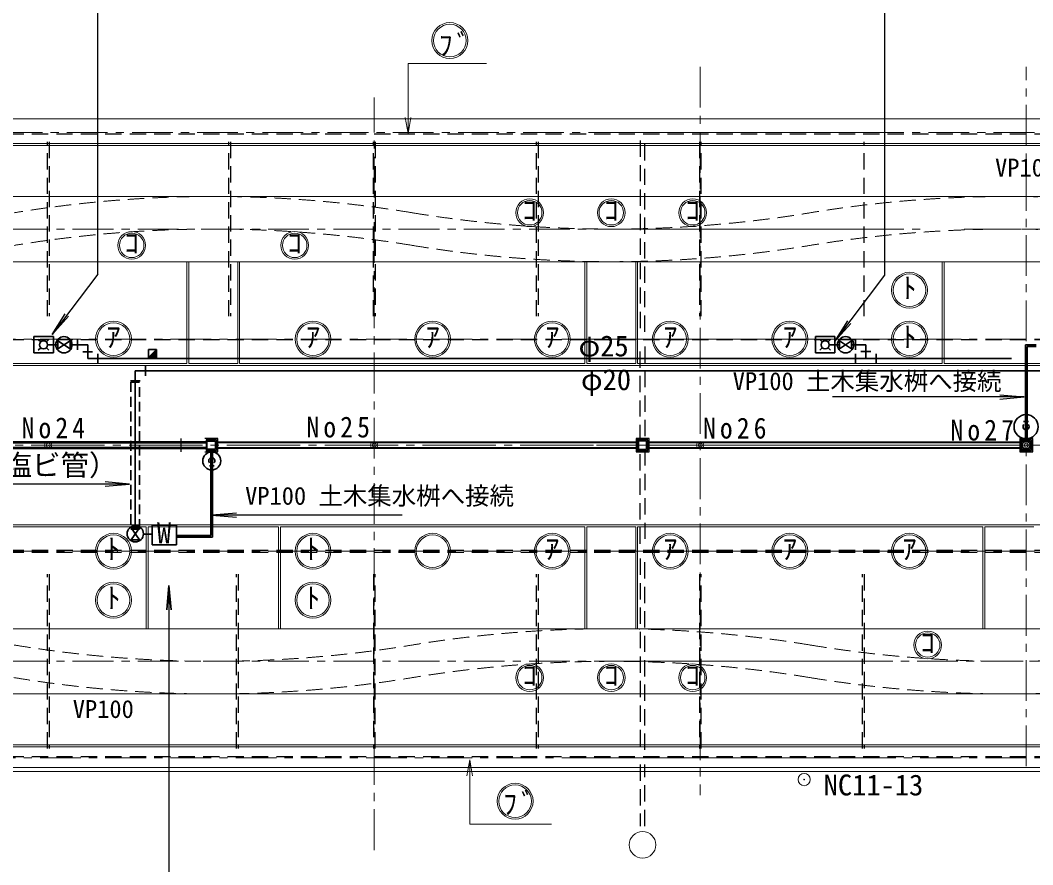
# Model space of a CAD drawing. Units: millimetres, scale not verified. Extents: x -299367 to 200937, y -138219 to 140514.
# Drawn here: x -96381 to -34263, y -2357 to 49415 of the extents above; entities that cross this region are included whole.
import ezdxf
from ezdxf.enums import TextEntityAlignment as Align

# ---------------------------------------------------------------- set-up
doc = ezdxf.new("R2010")
doc.units = ezdxf.units.MM
doc.header["$LTSCALE"] = 500
doc.header["$PDMODE"] = 32
doc.header["$PDSIZE"] = 250
for name, pattern in [('CHAIN1', [8, 5, -1, 1, -1]), ('CHAIN2', [12, 9, -1, 1, -1]), ('DASHED1', [1.8, 1.2, -0.6]), ('DASHED2', [3, 2, -1])]:
    doc.linetypes.add(name, pattern=pattern)
for name, color, linetype, lineweight in [('1-1_機器配置', 4, 'Continuous', 9), ('1-8_配管', 4, 'Continuous', 9), ('3-0', 7, 'Continuous', 9)]:
    doc.layers.add(name, color=color, linetype=linetype, lineweight=lineweight)
doc.layers.add('1-2_指示項目', color=7, linetype='Continuous')
doc.layers.add('6-4', color=7, linetype='Continuous')
doc.styles.add('ＭＳ ゴシック', font='')
doc.styles.get('ＭＳ ゴシック').set_extended_font_data('MS Gothic')

msp = doc.modelspace()

# ---------------------------------------------------------------- linework, layer by layer
at = {"layer": '1-1_機器配置'}
msp.add_line((-121046, 4863.9), (15336.1, 4863.9), dxfattribs=at)
at = {"layer": '1-8_配管'}
for p, q in [((66425.8, 43364), (-121166.1, 43363.6)), ((-121046.1, 41863.9), (15336.1, 41863.9)), ((-121166, 3363.7), (66425.9, 3364.8))]:
    msp.add_line(p, q, dxfattribs=at)
at = {"layer": '1-8_配管', "linetype": 'CHAIN2'}
msp.add_line((-161702.4, 23363.7), (86280.8, 23364), dxfattribs=at)
at = {"layer": '3-0', "color": 2, "lineweight": 25}
for p, q in [((-43352.3, 73542.1), (-43352.3, 33783.5)), ((-91622.6, 33851.5), (-94424.4, 30153.6)), ((-43352.3, 33783.5), (-46429.3, 29722.4)), ((-94424.4, 30153.6), (-93626.2, 31423.6)), ((-93417.8, 31265.7), (-94424.4, 30153.6)), ((-34790.8, 26325), (-46557.4, 26325)), ((-36285.1, 26455.7), (-34790.8, 26325)), ((-36285.1, 26194.2), (-34790.8, 26325)), ((-89686.1, 20977.7), (-91180.4, 21108.5)), ((-83123.9, 19203.9), (-84618.2, 19073.2))]:
    msp.add_line(p, q, dxfattribs=at)
at = {"layer": '3-0'}
for p, q in [((-72588.6, 46758.8), (-72588.6, 42468.1)), ((-67784.5, 46758.8), (-72588.6, 46758.8)), ((-121166, 43363.6), (-44663.8, 43363.7)), ((-72465.6, 43363.7), (-62225.6, 43363.7)), ((-44663.8, 43363.7), (25267.3, 43363.9)), ((-61035.1, 42528.8), (-44663.8, 42528.8)), ((-44663.8, 41863.9), (-121046, 41863.9)), ((-121046, 41743.9), (-44663.8, 41743.9)), ((-62225.6, 41863.9), (-70365.6, 41863.9)), ((656.3, 41863.9), (-44663.8, 41863.9)), ((-44663.8, 41743.9), (656.3, 41743.9)), ((-121166, 38613.7), (-44663.8, 38613.8)), ((-70365.6, 38613.8), (-62225.6, 38613.8)), ((-44663.8, 38613.8), (25336.2, 38613.9)), ((-44663.8, 36613.9), (-61035.1, 36613.9)), ((-44663.8, 34613.8), (-121166, 34613.7)), ((-86160.5, 34613.8), (-86160.5, 28364)), ((-86040.5, 28364), (-86040.5, 34613.8)), ((-83040.5, 34613.8), (-83040.5, 28364)), ((-82920.5, 28364), (-82920.5, 34613.8)), ((-62225.6, 34613.8), (-70365.6, 34613.8)), ((-61743.4, 34613.8), (-61743.4, 28364)), ((-61623.4, 28364), (-61623.4, 34613.8)), ((-58623.4, 34613.8), (-58623.4, 28364)), ((-58503.4, 28364), (-58503.4, 34613.8)), ((25336.2, 34613.9), (-44663.8, 34613.8)), ((-39826.4, 34613.9), (-39826.4, 28364)), ((-39706.4, 28364), (-39706.4, 34613.9)), ((-61743.4, 31364), (-61743.4, 28364)), ((-58503.4, 28364), (-58503.4, 31364)), ((-44663.8, 29863.9), (-61035.1, 29863.9)), ((-124702.2, 28243.9), (-44663.8, 28243.9)), ((-86160.5, 28363.9), (-121045.9, 28363.9)), ((-83040.5, 28363.9), (-86040.5, 28363.9)), ((-61743.4, 28363.9), (-82920.5, 28363.9)), ((-70365.6, 28363.9), (-62225.6, 28363.9)), ((-61623.4, 28364), (-58623.4, 28364)), ((-58623.4, 28363.9), (-61623.4, 28363.9)), ((-39826.4, 28363.9), (-58503.4, 28363.9)), ((-44663.8, 28243.9), (25336.2, 28243.9)), ((-31706.4, 28363.9), (-39706.4, 28363.9)), ((-61035.1, 23363.9), (-44663.8, 23363.9)), ((-44663.8, 18483.9), (-124702.3, 18483.9)), ((-121045.9, 18363.9), (-88660.5, 18363.9)), ((-88660.5, 18364), (-88660.5, 12113.9)), ((-88540.5, 12113.9), (-88540.5, 18364)), ((-88540.5, 18363.9), (-80540.5, 18363.9)), ((-80540.5, 18364), (-80540.5, 12113.9)), ((-80420.5, 12113.9), (-80420.5, 18364)), ((-80420.5, 18363.9), (-61743.4, 18363.9)), ((-62225.6, 18363.9), (-70365.6, 18363.9)), ((-61743.4, 18364), (-61743.4, 12113.9)), ((-61623.4, 12113.9), (-61623.4, 18364)), ((-61623.4, 18363.9), (-58623.4, 18363.9)), ((-58623.4, 18364), (-58623.4, 12113.9)), ((-58503.4, 12113.9), (-58503.4, 18364)), ((-58503.4, 18363.9), (-44663.8, 18363.9)), ((25336.2, 18483.9), (-44663.8, 18483.9)), ((-44663.8, 18363.9), (-37326.4, 18363.9)), ((-37326.4, 18364), (-37326.4, 12114)), ((-37206.4, 12114), (-37206.4, 18364)), ((-37206.4, 18363.9), (-34206.4, 18363.9)), ((-61035.1, 16863.9), (-44663.8, 16863.9)), ((-44663.8, 12113.9), (-121165.9, 12113.9)), ((-62225.6, 12113.9), (-70365.6, 12113.9)), ((-44663.8, 12113.9), (25336.2, 12113.9)), ((-44663.8, 10113.9), (-61035.1, 10113.9)), ((-44663.8, 8113.9), (-121165.9, 8113.9)), ((-62225.6, 8113.9), (-70365.6, 8113.9)), ((25336.2, 8113.9), (-44663.8, 8113.9)), ((-44663.8, 4983.9), (-121045.9, 4983.9)), ((4141.8, 4983.9), (-44663.8, 4983.9)), ((-121165.9, 4863.9), (-44663.8, 4863.9)), ((-70365.6, 4863.9), (-62225.6, 4863.9)), ((-44663.8, 4863.9), (4141.8, 4863.9)), ((-68799.3, 123.1), (-68799.3, 4072.2)), ((-44663.8, 4199), (-61035.1, 4199)), ((-44663.8, 3364.1), (-121165.9, 3363.7)), ((-44663.8, 3604.2), (-121045.9, 3603.7)), ((-62225.6, 3364.2), (-72465.6, 3364.2)), ((4261.8, 3604.4), (-44663.8, 3604.2)), ((66425.9, 3364.8), (-44663.8, 3364.2)), ((-68799.3, 123.1), (-63779.5, 123.1))]:
    msp.add_line(p, q, dxfattribs=at)
at = {"layer": '3-0', "linetype": 'CHAIN1'}
for p, q in [((-54663.7, 46561.2), (-54663.7, 1901.5)), ((-34663.9, 29736.9), (-34663.9, 46561.2)), ((-74663.7, -1457), (-74663.7, 44672.9)), ((-121521.8, 42528.7), (-44663.8, 42528.8)), ((-44663.8, 42528.8), (25336.2, 42528.9)), ((-121166, 36613.9), (-44663.8, 36613.9)), ((-44663.8, 36613.9), (-40850.4, 36613.9)), ((-38477, 36613.9), (25336.2, 36613.9)), ((-44663.8, 29863.9), (-121166, 29863.9)), ((25336.2, 29863.9), (-44663.8, 29863.9)), ((-34663.8, 3685.9), (-34663.9, 23518.2)), ((-121165.9, 16863.9), (-44663.8, 16863.9)), ((-44663.8, 16863.9), (25336.2, 16863.9)), ((-121165.9, 10113.9), (-44663.8, 10113.9)), ((-30850.4, 10113.9), (-44663.8, 10113.9)), ((-44663.8, 4199), (-121573, 4198.8)), ((25336.2, 4199.2), (-44663.8, 4199))]:
    msp.add_line(p, q, dxfattribs=at)
at = {"layer": '3-0', "color": 134, "linetype": 'DASHED2', "lineweight": 25}
for p, q in [((-121166, 42443.8), (25336.3, 42444)), ((-94713.7, 31264), (-94713.7, 41964)), ((-94613.7, 41964), (-94613.7, 31264)), ((-83586.8, 31264), (-83586.9, 41964)), ((-83486.9, 41964), (-83486.9, 31264)), ((-74713.7, 31264), (-74713.7, 41964)), ((-74613.7, 41964), (-74613.7, 31264)), ((-64713.7, 31264), (-64713.7, 41964)), ((-64613.7, 41964), (-64613.7, 31264)), ((-58352.3, 42041.4), (-58352.3, 30316.6)), ((-58052.3, 30316.6), (-58052.3, 42041.4)), ((-54713.7, 41964), (-54713.7, 31264)), ((-54613.7, 31264), (-54613.7, 41964)), ((-44613.7, 31264), (-44613.7, 41964)), ((25336.3, 29814), (-121166, 29814)), ((-58352.3, 23614), (-58352.3, 29411.5)), ((-58052.3, 29411.5), (-58052.3, 23614)), ((-84913.5, 23614), (-84414.1, 23614)), ((-84913.5, 23114), (-84913.5, 23614)), ((-84414.1, 23614), (-84414.1, 23114)), ((-58452.2, 23614), (-58452.2, 23114)), ((-57952.8, 23614), (-58452.2, 23614)), ((-57952.8, 23114), (-57952.8, 23614)), ((-34913.5, 23614), (-34414.1, 23614)), ((-34913.5, 23114), (-34913.5, 23614)), ((-34414.1, 23614), (-34414.1, 23114)), ((-84913.5, 23563.9), (-85064.2, 23563.9)), ((-85064.2, 23513.9), (-84913.5, 23513.9)), ((-84913.5, 23213.9), (-85064.2, 23213.9)), ((-85064.2, 23163.9), (-84913.5, 23163.9)), ((-84414.1, 23114), (-84913.5, 23114)), ((-84414.1, 23563.9), (-84263.5, 23563.9)), ((-84263.5, 23513.9), (-84414.1, 23513.9)), ((-84414.1, 23213.9), (-84263.5, 23213.9)), ((-84263.5, 23163.9), (-84414.1, 23163.9)), ((-58452.2, 23114), (-57952.8, 23114)), ((-58352.3, 17316.6), (-58352.3, 23114)), ((-58052.3, 23114), (-58052.3, 17316.6)), ((-35064.2, 23563.9), (-34913.5, 23563.9)), ((-34913.5, 23513.9), (-35064.2, 23513.9)), ((-35064.2, 23213.9), (-34913.5, 23213.9)), ((-34913.5, 23163.9), (-35064.2, 23163.9)), ((-34414.1, 23114), (-34913.5, 23114)), ((-34414.1, 23563.9), (-34263.5, 23563.9)), ((-34263.5, 23513.9), (-34414.1, 23513.9)), ((-34414.1, 23213.9), (-34263.5, 23213.9)), ((-34263.5, 23163.9), (-34414.1, 23163.9)), ((25336.3, 16914), (-121165.9, 16914)), ((-121165.9, 16814), (25336.3, 16814)), ((-58352.3, 16411.5), (-58352.3, 4686.6)), ((-58052.3, 4686.6), (-58052.3, 16411.5)), ((-94713.7, 4764), (-94713.7, 15464)), ((-94613.7, 15464), (-94613.7, 4764)), ((-83121, 4764), (-83121, 15464)), ((-83021, 15464), (-83021, 4764)), ((-74713.7, 15464), (-74713.7, 4764)), ((-74613.7, 4764), (-74613.7, 15464)), ((-64713.7, 4764), (-64713.7, 15464)), ((-64613.7, 15464), (-64613.7, 4764)), ((-54713.7, 15464), (-54713.7, 4764)), ((-54613.7, 4764), (-54613.7, 15464)), ((-44713.7, 4764), (-44713.7, 15464)), ((-44613.7, 15464), (-44613.7, 4764)), ((-121166, 4284.2), (25336.3, 4284)), ((-58352.3, 3781.5), (-58352.3, 14.4)), ((-58052.3, 14.4), (-58052.3, 3781.5))]:
    msp.add_line(p, q, dxfattribs=at)
at = {"layer": '3-0', "color": 6, "lineweight": 35}
for p, q in [((-95548, 30017.5), (-95548, 29017.6)), ((-94349, 30017.5), (-95548, 30017.5)), ((-95127.5, 29694.3), (-95275.8, 29842.5)), ((-94774, 29694.3), (-94625.8, 29842.5)), ((-94349, 29017.6), (-94349, 30017.5)), ((-92864.4, 29217.5), (-92864.4, 29817.5)), ((-47596.8, 30017.5), (-47596.8, 29017.6)), ((-46397.7, 30017.5), (-47596.8, 30017.5)), ((-47324.5, 29842.5), (-47176.3, 29694.3)), ((-46822.7, 29694.3), (-46674.5, 29842.5)), ((-46397.7, 29017.6), (-46397.7, 30017.5)), ((-45128.2, 29217.5), (-45128.2, 29817.5)), ((-95275.8, 29192.6), (-95127.5, 29340.8)), ((-94625.8, 29192.6), (-94774, 29340.8)), ((-94075.8, 29517.5), (-94700.7, 29517.5)), ((-93325.8, 29267.5), (-94075.8, 29767.5)), ((-94075.8, 29267.5), (-93325.8, 29767.5)), ((-94075.8, 29767.5), (-94075.8, 29267.5)), ((-93325.8, 29767.5), (-93325.8, 29267.5)), ((-92239.4, 29517.5), (-93325.8, 29517.5)), ((-92239.4, 28670.1), (-92239.4, 29517.5)), ((-88512.9, 28731.5), (-88012.8, 29231.5)), ((-88512.9, 28731.5), (-88512.9, 29231.5)), ((-88512.9, 29231.5), (-88012.8, 29231.5)), ((-88012.8, 29231.5), (-88012.8, 28731.5)), ((-47176.3, 29340.8), (-47324.5, 29192.6)), ((-46674.5, 29192.6), (-46822.7, 29340.8)), ((-46124.5, 29517.5), (-46749.5, 29517.5)), ((-45374.5, 29267.5), (-46124.5, 29767.5)), ((-46124.5, 29267.5), (-45374.5, 29767.5)), ((-46124.5, 29767.5), (-46124.5, 29267.5)), ((-45374.5, 29767.5), (-45374.5, 29267.5)), ((-44503.2, 29517.5), (-45374.5, 29517.5)), ((-44503.2, 29517.5), (-44503.2, 28670.2)), ((-34713.9, 23764), (-34713.9, 29522.1)), ((-34047.8, 29522.1), (-34713.9, 29522.1)), ((-34047.8, 29422.1), (-34613.9, 29422.1)), ((-34613.9, 23764), (-34613.9, 29422.1)), ((-95548, 29017.6), (-94349, 29017.6)), ((-92539.3, 29093.8), (-91939.4, 29093.8)), ((-86225.7, 28670.1), (-92239.4, 28670.1)), ((-91614.3, 28970.2), (-91614.3, 28370.2)), ((-88012.8, 28731.5), (-88512.9, 28731.5)), ((-88012.8, 29160.8), (-88442.1, 28731.5)), ((-88371.4, 28731.5), (-88012.8, 29090.1)), ((-88012.8, 29019.4), (-88300.7, 28731.5)), ((-88230, 28731.5), (-88012.8, 28948.7)), ((-88012.8, 28877.9), (-88159.3, 28731.5)), ((-88088.6, 28731.5), (-88012.8, 28807.2)), ((-88012.8, 28736.5), (-88017.9, 28731.5)), ((-86225.7, 28670.1), (-35575.8, 28670.2)), ((-47596.8, 29017.6), (-46397.7, 29017.6)), ((-45128.2, 28370.2), (-45128.2, 28970.2)), ((-44203.2, 29103.3), (-44803.2, 29103.3)), ((-43878.2, 28370.2), (-43878.2, 28970.2)), ((-88699.8, 28225.3), (-88699.8, 27625.3)), ((-89324.9, 27925.3), (13712, 27925.5)), ((-89324.9, 27925.3), (-89324.9, 18307.6)), ((-89024.9, 27300.3), (-89624.9, 27300.3)), ((-34522.8, 24809.4), (-34822.8, 24809.4)), ((-34672.8, 24315.8), (-34672.8, 24309.4)), ((-84688.5, 22953.9), (-84688.5, 17824)), ((-84588.5, 22953.9), (-84588.5, 17724)), ((-84479.5, 22094.1), (-84779.5, 22094.1)), ((-89074.8, 18307.6), (-89574.8, 17557.6)), ((-89574.8, 18307.6), (-89074.8, 18307.6)), ((-89074.8, 17557.6), (-89574.8, 18307.6)), ((-86797.5, 18456.4), (-86797.5, 17255.3)), ((-89574.8, 17557.6), (-89074.8, 17557.6)), ((-88819.3, 17913.7), (-88297.5, 17913.7)), ((-86797.5, 17824), (-84688.5, 17824)), ((-86797.5, 17724), (-84588.5, 17724)), ((-88297.5, 17255.3), (-86797.5, 17255.3)), ((-87258.6, 14760.5), (-87389.3, 13266.2)), ((-87127.9, 13266.2), (-87258.6, 14760.5))]:
    msp.add_line(p, q, dxfattribs=at)
at = {"layer": '3-0', "color": 6, "linetype": 'DASHED1', "lineweight": 35}
for p, q in [((-89587, 27225.7), (-89587, 18225.8)), ((-89062.7, 27225.7), (-89587, 27225.7)), ((-89062.7, 18225.8), (-89062.7, 27225.7)), ((-89587, 18225.8), (-89062.7, 18225.8))]:
    msp.add_line(p, q, dxfattribs=at)
at = {"layer": '3-0', "color": 134, "lineweight": 25}
for p, q in [((-86533.4, 23764), (-86533.4, 22964)), ((-84263.5, 23764), (-85064.2, 23764)), ((-84984.9, 23684), (-84984.9, 23044)), ((-84344.3, 23684), (-84984.9, 23684)), ((-84978.5, 23679), (-84978.5, 23049)), ((-84349.1, 23679), (-84978.5, 23679)), ((-84349.1, 23049), (-84349.1, 23679)), ((-84344.3, 23044), (-84344.3, 23684)), ((-84263.5, 22964), (-84263.5, 23764)), ((-58602.8, 23764), (-58602.8, 22964)), ((-57802.1, 23764), (-58602.8, 23764)), ((-58523.5, 23684), (-58523.5, 23044)), ((-57883, 23684), (-58523.5, 23684)), ((-58517.2, 23679), (-58517.2, 23049)), ((-57887.7, 23679), (-58517.2, 23679)), ((-57887.7, 23049), (-57887.7, 23679)), ((-57883, 23044), (-57883, 23684)), ((-57802.1, 22964), (-57802.1, 23764)), ((-35064.2, 23764), (-35064.2, 22964)), ((-34263.5, 23764), (-35064.2, 23764)), ((-34984.9, 23684), (-34984.9, 23044)), ((-34344.3, 23684), (-34984.9, 23684)), ((-34978.5, 23679), (-34978.5, 23049)), ((-34349.1, 23679), (-34978.5, 23679)), ((-34349.1, 23049), (-34349.1, 23679)), ((-34344.3, 23044), (-34344.3, 23684)), ((-34263.5, 22964), (-34263.5, 23764)), ((-85064, 23563.9), (-120365.3, 23563.9)), ((-120365.3, 23513.8), (-85064, 23513.9)), ((-85064, 23213.9), (-120365.3, 23213.9)), ((-120365.3, 23163.8), (-85064, 23163.9)), ((-84984.9, 23044), (-84344.3, 23044)), ((-84978.5, 23049), (-84349.1, 23049)), ((-84263.4, 23563.9), (-58602.7, 23563.9)), ((-58602.7, 23513.9), (-84263.4, 23513.9)), ((-84263.4, 23213.9), (-58602.7, 23213.9)), ((-58602.7, 23163.9), (-84263.4, 23163.9)), ((-58523.5, 23044), (-57883, 23044)), ((-58517.2, 23049), (-57887.7, 23049)), ((-57802, 23563.9), (-35064, 23563.9)), ((-35064, 23513.9), (-57802, 23513.9)), ((-57802, 23213.9), (-35064, 23213.9)), ((-35064, 23163.9), (-57802, 23163.9)), ((-34984.9, 23044), (-34344.3, 23044)), ((-34978.5, 23049), (-34349.1, 23049)), ((-85064.2, 22964), (-84263.5, 22964)), ((-58602.8, 22964), (-57802.1, 22964)), ((-35064.2, 22964), (-34263.5, 22964))]:
    msp.add_line(p, q, dxfattribs=at)
at = {"layer": '3-0', "linetype": 'CHAIN2'}
msp.add_line((-44663.8, 23363.9), (87711.7, 23364), dxfattribs=at)
at = {"layer": '3-0', "color": 2, "lineweight": 25}
for points in [[(-91622.6, 33851.5), (-91622.6, 75854.7), (-52314.2, 75854.7)], [(-45631.1, 30992.4), (-46429.3, 29722.4), (-45422.7, 30834.5)], [(-91180.4, 20847), (-89686.1, 20977.7), (-113612.2, 20977.7)], [(-72957.1, 19073.2), (-84618.2, 19073.2), (-83123.9, 18942.5)], [(-87258.6, 14760.5), (-87258.6, -23779.5), (-73080.3, -23779.5)]]:
    msp.add_lwpolyline(points, dxfattribs=at)
at = {"layer": '3-0'}
for points in [[(-72415, 43452.9), (-72588.6, 42468.1), (-72762.3, 43452.9)], [(-68625.7, 3087.4), (-68799.3, 4072.2), (-68972.9, 3087.4)]]:
    msp.add_lwpolyline(points, dxfattribs=at)
at = {"layer": '3-0', "color": 6, "lineweight": 35}
msp.add_lwpolyline([(-88297.5, 17255.3), (-88297.5, 18456.4), (-86797.5, 18456.4)], dxfattribs=at)
at = {"layer": '3-0'}
for centre, radius in [((-70026.4, 48171.4), 1100), ((-70026.4, 48171.4), 1000), ((-65123.3, 37613.8), 850), ((-65123.3, 37613.8), 750), ((-60123.3, 37613.8), 850), ((-60123.3, 37613.8), 750), ((-55123.3, 37613.8), 850), ((-55123.3, 37613.8), 750), ((-89540.4, 35613.8), 850), ((-89540.4, 35613.8), 750), ((-79540.4, 35613.8), 850), ((-79540.4, 35613.8), 750), ((-41826.3, 32864), 1100), ((-41826.3, 32864), 1000), ((-90660.5, 29863.9), 1100), ((-90660.5, 29863.9), 1000), ((-78420.5, 29863.9), 1100), ((-78420.5, 29863.9), 1000), ((-71082, 29863.9), 1100), ((-71082, 29863.9), 1000), ((-63743.4, 29863.9), 1100), ((-63743.4, 29863.9), 1000), ((-56503.4, 29863.9), 1100), ((-56503.4, 29863.9), 1000), ((-49164.8, 29863.9), 1100), ((-49164.8, 29863.9), 1000), ((-41826.3, 29863.9), 1100), ((-41826.3, 29863.9), 1000), ((-94663.7, 23363.8), 225), ((-94663.7, 23363.8), 9), ((-74663.7, 23363.8), 225), ((-74663.7, 23363.8), 9), ((-54663.7, 23363.9), 225), ((-54663.7, 23363.9), 9), ((-90660.5, 16863.7), 1100), ((-90660.5, 16863.7), 1000), ((-78420.5, 16863.7), 1100), ((-78420.5, 16863.7), 1000), ((-71082, 16863.7), 1100), ((-71082, 16863.7), 1000), ((-63743.4, 16863.7), 1100), ((-63743.4, 16863.7), 1000), ((-56503.4, 16863.7), 1100), ((-56503.4, 16863.7), 1000), ((-49164.8, 16863.7), 1100), ((-49164.8, 16863.7), 1000), ((-41826.3, 16863.7), 1100), ((-41826.3, 16863.7), 1000), ((-90660.5, 13863.8), 1100), ((-78420.5, 13863.8), 1100), ((-90660.5, 13863.8), 1000), ((-78420.5, 13863.8), 1000), ((-40706.4, 11114), 850), ((-40706.4, 11114), 750), ((-65123.3, 9114), 850), ((-60123.3, 9114), 850), ((-55123.3, 9114), 850), ((-65123.3, 9114), 750), ((-60123.3, 9114), 750), ((-55123.3, 9114), 750), ((-48287.1, 2864.4), 375), ((-66021.4, 1535.7), 1100), ((-66021.4, 1535.7), 1000), ((-48287.1, 2864.4), 15), ((-58202.4, -1135.7), 818.6)]:
    msp.add_circle(centre, radius, dxfattribs=at)
at = {"layer": '3-0', "color": 6, "lineweight": 35}
for centre, radius in [((-93700.8, 29517.5), 500), ((-45749.5, 29517.5), 500), ((-94950.8, 29517.5), 250), ((-46999.5, 29517.5), 250), ((-34672.8, 24496.9), 740), ((-84629.5, 22400.8), 554.8), ((-89324.9, 17932.6), 500)]:
    msp.add_circle(centre, radius, dxfattribs=at)
at = {"layer": '3-0', "color": 134, "lineweight": 25}
for centre, radius in [((-34663.9, 23364), 225), ((-34663.8, 23363.9), 225), ((-34663.9, 23364), 9), ((-34663.8, 23363.9), 9)]:
    msp.add_circle(centre, radius, dxfattribs=at)
at = {"layer": '3-0', "linetype": 'DASHED2'}
for centre, start, end in [((-84540.5, -36385.9), 80.6317, 99.36836), ((-35706.4, -36385.8), 80.6317, 99.36836), ((-60123.5, 111613.6), 260.63171, 279.36832), ((-84540.5, -38385.9), 80.6317, 99.36836), ((-35706.4, -38385.8), 80.6317, 99.36836), ((-60123.5, 109613.6), 260.63171, 279.36832), ((-60123.3, -62885.8), 80.63179, 99.36841), ((-84540.6, 85113.6), 260.63177, 279.36839), ((-35706.5, 85113.6), 260.63177, 279.36839), ((-60123.3, -64885.8), 80.63179, 99.36841), ((-84540.6, 83113.6), 260.61133, 279.36839), ((-35706.5, 83113.6), 260.63177, 279.36839)]:
    msp.add_arc(centre, 75000, start, end, dxfattribs=at)
at = {"layer": '3-0', "color": 6, "lineweight": 35}
for centre, start, end in [((-34672.8, 24496.9), 135, 45), ((-84629.5, 22406.6), 315, 225)]:
    msp.add_arc(centre, 187.5, start, end, dxfattribs=at)
at = {"layer": '3-0'}
for p in [(-94663.7, 23363.9), (-74663.7, 23363.9), (-54663.7, 23363.9)]:
    msp.add_point(p, dxfattribs=at)
at = {"layer": '3-0', "color": 134}
for p in [(-34663.9, 23363.9), (-34663.8, 23363.9)]:
    msp.add_point(p, dxfattribs=at)

# ---------------------------------------------------------------- texts
at = {"layer": '1-2_指示項目', "style": 'ＭＳ ゴシック'}
msp.add_text('NC11-13', height=1283, dxfattribs=at).set_placement((-47090, 1506.6), align=Align.BOTTOM_LEFT)
at = {"layer": '3-0', "color": 3, "style": 'ＭＳ ゴシック'}
for s, p in [('ｺ', (-65560.9, 36738.8)), ('ｺ', (-60560.8, 36738.8)), ('ｺ', (-55560.8, 36738.8)), ('ｺ', (-89977.9, 34738.8)), ('ｺ', (-79977.9, 34738.8)), ('ﾄ', (-42263.8, 31989)), ('ｱ', (-91098, 28989)), ('ｱ', (-78858, 28989)), ('ｱ', (-71519.6, 28984.7)), ('ｱ', (-64180.9, 28989)), ('ｱ', (-56940.9, 28989)), ('ｱ', (-49602.3, 28989)), ('ﾄ', (-42263.8, 28989)), ('ﾄ', (-91098, 15988.7)), ('ﾄ', (-78858, 15988.7)), ('ｱ', (-64180.9, 15988.7)), ('ｱ', (-56940.9, 15988.7)), ('ｱ', (-49602.3, 15988.7)), ('ｱ', (-42263.8, 15988.7)), ('ﾄ', (-91098, 12988.8)), ('ﾄ', (-78858, 12988.8)), ('ｺ', (-41143.9, 10238.9)), ('ｺ', (-65560.8, 8239)), ('ｺ', (-60560.8, 8239)), ('ｺ', (-55560.8, 8239))]:
    msp.add_text(s, height=1283, dxfattribs=at).set_placement(p, align=Align.BOTTOM_LEFT)
at = {"layer": '3-0', "color": 6, "style": 'ＭＳ ゴシック'}
for s, height, p in [('φ25', 1283, (-62127.1, 28423.8)), ('φ20', 1283, (-61979.6, 26353.4)), ('VP100 土木集水桝へ接続', 1100, (-52670.3, 26410.6)), ('（硬質塩ビ管）', 1283, (-102660.6, 21116.4)), ('VP100 土木集水桝へ接続', 1100, (-82582.7, 19379)), ('W', 1283, (-87997.5, 16963.5))]:
    msp.add_text(s, height=height, dxfattribs=at).set_placement(p, align=Align.BOTTOM_LEFT)
at = {"layer": '3-0', "color": 3, "char_height": 1283, "attachment_point": 7, "style": 'ＭＳ ゴシック'}
for insert in [(-70692.8, 47200), (-66738.9, 682.5)]:
    msp.add_mtext('\\T1.31;\\W0.95;ﾌﾞ', dxfattribs=dict(at, insert=insert))
at = {"layer": '3-0', "char_height": 1283, "attachment_point": 7, "style": 'ＭＳ ゴシック'}
for s, insert in [('\\T1.32;\\W0.9;No24', (-96298.6, 23765.8)), ('\\T1.32;\\W0.9;No25', (-78822, 23817)), ('\\T1.32;\\W0.9;No26', (-54494.8, 23750.2)), ('\\T1.32;\\W0.9;No27', (-39311.1, 23630.1))]:
    msp.add_mtext(s, dxfattribs=dict(at, insert=insert))
at = {"layer": '6-4', "style": 'ＭＳ ゴシック'}
for p in [(-36574, 39503.8), (-93156.8, 6309.3)]:
    msp.add_text('VP100', height=1100, dxfattribs=at).set_placement(p, align=Align.BOTTOM_LEFT)

doc.saveas('drawing.dxf')
